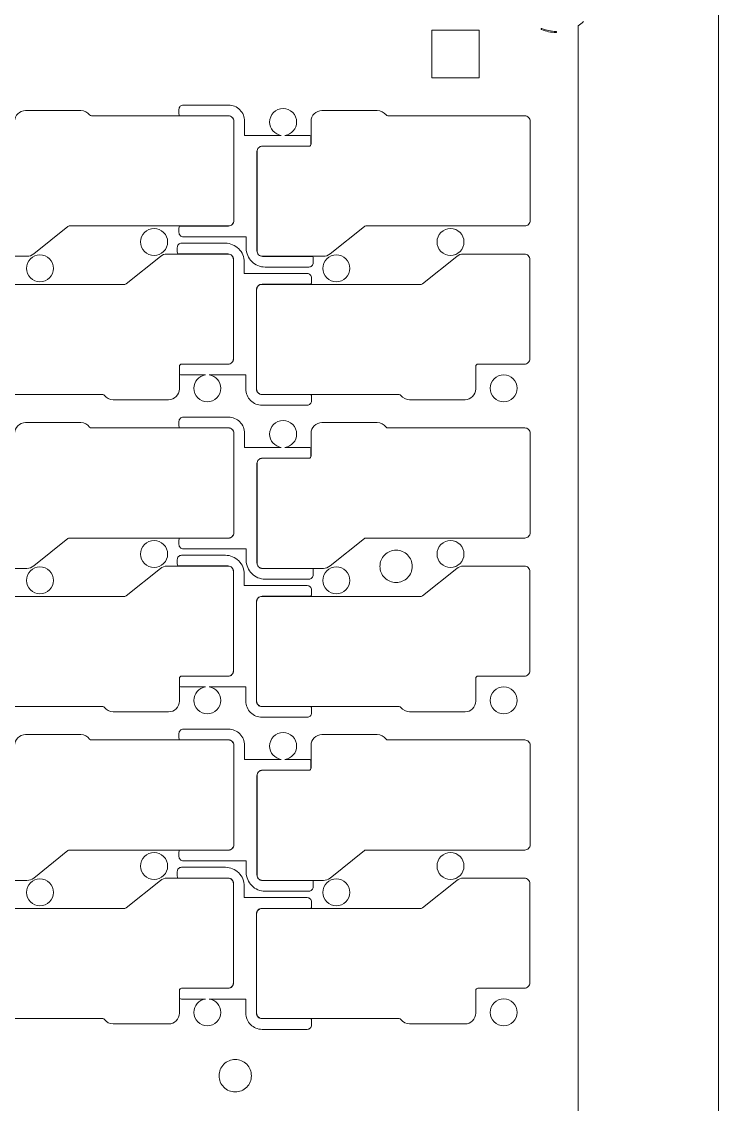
# Model space of a CAD drawing. Extents: x 2541 to 3941, y 2348 to 3338.
# Drawn here: x 3273 to 3338.8, y 2806.1 to 2906.4 of the extents above; entities that cross this region are included whole.
import ezdxf

# ---------------------------------------------------------------- set-up
doc = ezdxf.new("R2010")
doc.units = 0
doc.layers.get('0').update_dxf_attribs({"lineweight": 0})

msp = doc.modelspace()

# ---------------------------------------------------------------- linework, layer by layer
at = {"linetype": 'Continuous'}
for points in [[(3337.60194, 3107.51142), (3337.60194, 2909.21142), (3338.60194, 2909.21142, -1), (3338.60194, 2908.81142), (3337.60194, 2908.81142), (3337.60194, 2708.51142), (3335.65194, 2708.51142), (3335.65194, 2699.51142), (3337.60194, 2699.51142), (3337.60194, 2684.21142), (3338.60194, 2684.21142, -1), (3338.60194, 2683.81142), (3337.60194, 2683.81142), (3337.60194, 2667.51142), (3324.60194, 2667.51142)], [(3070.60194, 2719.01142), (3070.60194, 2700.51142), (3191.67105, 2700.51142, -0.200348), (3194.10194, 2704.44345), (3194.10194, 2713.91142), (3201.10194, 2713.91142), (3201.10194, 2704.43504, -0.199723), (3203.5211, 2700.51142), (3324.60194, 2700.51142), (3324.60194, 2754.01142), (3324.60194, 2756.01809, 0.044688), (3325.10194, 2756.42105), (3325.10194, 2761.60178, 0.044688), (3324.60194, 2762.00474), (3324.60194, 2906.01809, 0.044688), (3325.10194, 2906.42105)], [(3287.60552, 2886.89142), (3287.60552, 2887.29142, -0.124386), (3287.65352, 2887.48142), (3292.19041, 2887.48142, 0.414365), (3292.70028, 2887.99155), (3292.70028, 2897.19142, 0.414366), (3292.19041, 2897.70155), (3287.65352, 2897.70155, -0.124392), (3287.60552, 2897.89155), (3287.60552, 2898.29155, -0.414218), (3288.00552, 2898.69155), (3292.19041, 2898.69155, -0.414364), (3293.69028, 2897.19091), (3293.69028, 2895.88155), (3297.09174, 2895.88155)], [(3297.09174, 2895.88155, -0.375312), (3296.00909, 2897.12073, -0.414215), (3297.25959, 2898.37123, -0.414215), (3298.51009, 2897.12073, -0.375311), (3297.42743, 2895.88155)], [(3297.42743, 2895.88155), (3299.64739, 2895.88155, -0.124388), (3299.83739, 2895.83354), (3299.83739, 2895.08155, -0.414224), (3299.64739, 2894.89155), (3295.34042, 2894.89155, 0.414218), (3294.83029, 2894.38142), (3294.83029, 2885.18154, 0.414217), (3295.34042, 2884.67142), (3299.99939, 2884.67142, -0.124388), (3300.04739, 2884.48142), (3300.04739, 2884.08142, -0.414218), (3299.64739, 2883.68142), (3295.59029, 2883.68142, -0.414215), (3293.84029, 2885.43142), (3293.84029, 2886.49142), (3288.00552, 2886.49142, -0.414218), (3287.60552, 2886.89142)], [(3287.44648, 2885.09142), (3287.44648, 2885.49142, -0.414218), (3287.84648, 2885.89142), (3291.90358, 2885.89142, -0.414215), (3293.65358, 2884.14142), (3293.65358, 2883.08142), (3299.48836, 2883.08142, -0.414218), (3299.88836, 2882.68142), (3299.88836, 2882.28142, -0.124388), (3299.84035, 2882.09142), (3295.30346, 2882.09142, 0.414365), (3294.79359, 2881.58129), (3294.79359, 2872.38142, 0.414366), (3295.30346, 2871.87128), (3299.84035, 2871.87128, -0.124388), (3299.88836, 2871.68128), (3299.88836, 2871.28128, -0.414218), (3299.48836, 2870.88128), (3295.30346, 2870.88128, -0.414364), (3293.80359, 2872.38192), (3293.80359, 2873.69129), (3290.40213, 2873.69129)], [(3290.06644, 2873.69129), (3287.84648, 2873.69129, -0.124386), (3287.65648, 2873.73929), (3287.65648, 2874.49129, -0.414224), (3287.84648, 2874.68129), (3292.15346, 2874.68129, 0.414218), (3292.66358, 2875.19141), (3292.66358, 2884.39129, 0.414217), (3292.15346, 2884.90142), (3287.49448, 2884.90142, -0.124392), (3287.44648, 2885.09142)], [(3290.40213, 2873.69129, -0.375312), (3291.48479, 2872.4521, -0.414215), (3290.23429, 2871.2016, -0.414215), (3288.98379, 2872.4521, -0.375311), (3290.06644, 2873.69129)], [(3287.60552, 2857.98142), (3287.60552, 2858.38142, -0.124386), (3287.65352, 2858.57142), (3292.19041, 2858.57142, 0.414365), (3292.70028, 2859.08155), (3292.70028, 2868.28142, 0.414366), (3292.19041, 2868.79155), (3287.65352, 2868.79155, -0.124392), (3287.60552, 2868.98155), (3287.60552, 2869.38155, -0.414218), (3288.00552, 2869.78155), (3292.19041, 2869.78155, -0.414364), (3293.69028, 2868.28091), (3293.69028, 2866.97155), (3297.09174, 2866.97155)], [(3297.09174, 2866.97155, -0.375312), (3296.00909, 2868.21073, -0.414215), (3297.25959, 2869.46123, -0.414215), (3298.51009, 2868.21073, -0.375311), (3297.42743, 2866.97155)], [(3297.42743, 2866.97155), (3299.64739, 2866.97155, -0.124388), (3299.83739, 2866.92354), (3299.83739, 2866.17155, -0.414224), (3299.64739, 2865.98155), (3295.34042, 2865.98155, 0.414218), (3294.83029, 2865.47142), (3294.83029, 2856.27154, 0.414217), (3295.34042, 2855.76142), (3299.99939, 2855.76142, -0.124388), (3300.04739, 2855.57142), (3300.04739, 2855.17142, -0.414218), (3299.64739, 2854.77142), (3295.59029, 2854.77142, -0.414215), (3293.84029, 2856.52142), (3293.84029, 2857.58142), (3288.00552, 2857.58142, -0.414218), (3287.60552, 2857.98142)], [(3287.44648, 2856.18142), (3287.44648, 2856.58142, -0.414218), (3287.84648, 2856.98142), (3291.90358, 2856.98142, -0.414215), (3293.65358, 2855.23142), (3293.65358, 2854.17142), (3299.48836, 2854.17142, -0.414218), (3299.88836, 2853.77142), (3299.88836, 2853.37142, -0.124388), (3299.84035, 2853.18142), (3295.30346, 2853.18142, 0.414365), (3294.79359, 2852.67129), (3294.79359, 2843.47142, 0.414366), (3295.30346, 2842.96128), (3299.84035, 2842.96128, -0.124388), (3299.88836, 2842.77128), (3299.88836, 2842.37128, -0.414218), (3299.48836, 2841.97128), (3295.30346, 2841.97128, -0.414364), (3293.80359, 2843.47192), (3293.80359, 2844.78129), (3290.40213, 2844.78129)], [(3290.06644, 2844.78129), (3287.84648, 2844.78129, -0.124386), (3287.65648, 2844.82929), (3287.65648, 2845.58129, -0.414224), (3287.84648, 2845.77129), (3292.15346, 2845.77129, 0.414218), (3292.66358, 2846.28141), (3292.66358, 2855.48129, 0.414217), (3292.15346, 2855.99142), (3287.49448, 2855.99142, -0.124392), (3287.44648, 2856.18142)], [(3290.40213, 2844.78129, -0.375312), (3291.48479, 2843.5421, -0.414215), (3290.23429, 2842.2916, -0.414215), (3288.98379, 2843.5421, -0.375311), (3290.06644, 2844.78129)], [(3287.60552, 2829.07142), (3287.60552, 2829.47142, -0.124386), (3287.65352, 2829.66142), (3292.19041, 2829.66142, 0.414365), (3292.70028, 2830.17155), (3292.70028, 2839.37142, 0.414366), (3292.19041, 2839.88155), (3287.65352, 2839.88155, -0.124392), (3287.60552, 2840.07155), (3287.60552, 2840.47155, -0.414218), (3288.00552, 2840.87155), (3292.19041, 2840.87155, -0.414364), (3293.69028, 2839.37091), (3293.69028, 2838.06155), (3297.09174, 2838.06155)], [(3297.09174, 2838.06155, -0.375312), (3296.00909, 2839.30073, -0.414215), (3297.25959, 2840.55123, -0.414215), (3298.51009, 2839.30073, -0.375311), (3297.42743, 2838.06155)], [(3297.42743, 2838.06155), (3299.64739, 2838.06155, -0.124388), (3299.83739, 2838.01354), (3299.83739, 2837.26155, -0.414224), (3299.64739, 2837.07155), (3295.34042, 2837.07155, 0.414218), (3294.83029, 2836.56142), (3294.83029, 2827.36154, 0.414217), (3295.34042, 2826.85142), (3299.99939, 2826.85142, -0.124388), (3300.04739, 2826.66142), (3300.04739, 2826.26142, -0.414218), (3299.64739, 2825.86142), (3295.59029, 2825.86142, -0.414215), (3293.84029, 2827.61142), (3293.84029, 2828.67142), (3288.00552, 2828.67142, -0.414218), (3287.60552, 2829.07142)], [(3287.44648, 2827.27142), (3287.44648, 2827.67142, -0.414218), (3287.84648, 2828.07142), (3291.90358, 2828.07142, -0.414215), (3293.65358, 2826.32142), (3293.65358, 2825.26142), (3299.48836, 2825.26142, -0.414218), (3299.88836, 2824.86142), (3299.88836, 2824.46142, -0.124388), (3299.84035, 2824.27142), (3295.30346, 2824.27142, 0.414365), (3294.79359, 2823.76129), (3294.79359, 2814.56142, 0.414366), (3295.30346, 2814.05128), (3299.84035, 2814.05128, -0.124388), (3299.88836, 2813.86128), (3299.88836, 2813.46128, -0.414218), (3299.48836, 2813.06128), (3295.30346, 2813.06128, -0.414364), (3293.80359, 2814.56192), (3293.80359, 2815.87129), (3290.40213, 2815.87129)], [(3290.06644, 2815.87129), (3287.84648, 2815.87129, -0.124386), (3287.65648, 2815.91929), (3287.65648, 2816.67129, -0.414224), (3287.84648, 2816.86129), (3292.15346, 2816.86129, 0.414218), (3292.66358, 2817.37141), (3292.66358, 2826.57129, 0.414217), (3292.15346, 2827.08142), (3287.49448, 2827.08142, -0.124392), (3287.44648, 2827.27142)], [(3290.40213, 2815.87129, -0.375312), (3291.48479, 2814.6321, -0.414215), (3290.23429, 2813.3816, -0.414215), (3288.98379, 2814.6321, -0.375311), (3290.06644, 2815.87129)]]:
    msp.add_lwpolyline(points, format="xyb", dxfattribs=at)
msp.add_lwpolyline([(3311.04192, 2901.22163), (3311.04192, 2905.62163), (3315.44192, 2905.62163), (3315.44192, 2901.22163)], close=True, dxfattribs=at)
for points in [[(3321.21079, 2905.69107, -1), (3321.24944, 2905.7833, 0.095675), (3322.54865, 2905.51182, -1), (3322.54712, 2905.41183, -0.095675)], [(3267.37029, 2885.18154), (3267.37029, 2894.38142, -0.414219), (3267.87042, 2894.88155), (3272.17739, 2894.88155, 0.414223), (3272.37739, 2895.08155), (3272.37739, 2897.18634, -0.414215), (3273.37739, 2898.18634), (3278.51429, 2898.18634, -0.24029), (3279.32392, 2897.77374, 0.240069), (3279.48536, 2897.69155), (3292.19041, 2897.69155, -0.414366), (3292.69028, 2897.19142), (3292.69028, 2887.99154, -0.414365), (3292.19041, 2887.49142), (3277.44088, 2887.49142, 0.170771), (3277.31567, 2887.44738), (3274.14472, 2884.90163, -0.170765), (3273.51862, 2884.68142), (3267.87042, 2884.68142, -0.414218)], [(3294.84029, 2885.18154), (3294.84029, 2894.38142, -0.414219), (3295.34042, 2894.88155), (3299.64739, 2894.88155, 0.414223), (3299.84739, 2895.08155), (3299.84739, 2897.18634, -0.414215), (3300.84739, 2898.18634), (3305.98429, 2898.18634, -0.24029), (3306.79392, 2897.77374, 0.240069), (3306.95536, 2897.69155), (3319.66041, 2897.69155, -0.414366), (3320.16028, 2897.19142), (3320.16028, 2887.99154, -0.414365), (3319.66041, 2887.49142), (3304.91088, 2887.49142, 0.170771), (3304.78567, 2887.44738), (3301.61472, 2884.90163, -0.170765), (3300.98862, 2884.68142), (3295.34042, 2884.68142, -0.414218)], [(3284.0517, 2886.00753, -0.414215), (3285.3022, 2887.25803, -0.414215), (3286.5527, 2886.00753, -0.414215), (3285.3022, 2884.75703, -0.414215)], [(3311.5217, 2886.00753, -0.414215), (3312.7722, 2887.25803, -0.414215), (3314.0227, 2886.00753, -0.414215), (3312.7722, 2884.75703, -0.414215)], [(3267.33359, 2872.38141), (3267.33359, 2881.58129, -0.414365), (3267.83346, 2882.08142), (3282.58299, 2882.08142, 0.170771), (3282.7082, 2882.12545), (3285.87915, 2884.6712, -0.170765), (3286.50525, 2884.89142), (3292.15346, 2884.89142, -0.414218), (3292.65358, 2884.39129), (3292.65358, 2875.19141, -0.414219), (3292.15346, 2874.69129), (3287.84648, 2874.69129, 0.414223), (3287.64648, 2874.49129), (3287.64648, 2872.38649, -0.414215), (3286.64648, 2871.38649), (3281.50959, 2871.38649, -0.24029), (3280.69995, 2871.79909, 0.240069), (3280.53851, 2871.88128), (3267.83346, 2871.88128, -0.414366)], [(3294.80359, 2872.38141), (3294.80359, 2881.58129, -0.414365), (3295.30346, 2882.08142), (3310.05299, 2882.08142, 0.170771), (3310.1782, 2882.12545), (3313.34915, 2884.6712, -0.170765), (3313.97525, 2884.89142), (3319.62346, 2884.89142, -0.414218), (3320.12358, 2884.39129), (3320.12358, 2875.19141, -0.414219), (3319.62346, 2874.69129), (3315.31648, 2874.69129, 0.414223), (3315.11648, 2874.49129), (3315.11648, 2872.38649, -0.414215), (3314.11648, 2871.38649), (3308.97959, 2871.38649, -0.24029), (3308.16995, 2871.79909, 0.240069), (3308.00851, 2871.88128), (3295.30346, 2871.88128, -0.414366)], [(3273.47117, 2883.5653, -0.414215), (3274.72167, 2884.8158, -0.414215), (3275.97217, 2883.5653, -0.414215), (3274.72167, 2882.3148, -0.414215)], [(3300.94117, 2883.5653, -0.414215), (3302.19167, 2884.8158, -0.414215), (3303.44217, 2883.5653, -0.414215), (3302.19167, 2882.3148, -0.414215)], [(3316.45379, 2872.4521, -0.414215), (3317.70429, 2873.7026, -0.414215), (3318.95479, 2872.4521, -0.414215), (3317.70429, 2871.2016, -0.414215)], [(3267.37029, 2856.27154), (3267.37029, 2865.47142, -0.414219), (3267.87042, 2865.97155), (3272.17739, 2865.97155, 0.414223), (3272.37739, 2866.17155), (3272.37739, 2868.27634, -0.414215), (3273.37739, 2869.27634), (3278.51429, 2869.27634, -0.24029), (3279.32392, 2868.86374, 0.240069), (3279.48536, 2868.78155), (3292.19041, 2868.78155, -0.414366), (3292.69028, 2868.28142), (3292.69028, 2859.08154, -0.414365), (3292.19041, 2858.58142), (3277.44088, 2858.58142, 0.170771), (3277.31567, 2858.53738), (3274.14472, 2855.99163, -0.170765), (3273.51862, 2855.77142), (3267.87042, 2855.77142, -0.414218)], [(3294.84029, 2856.27154), (3294.84029, 2865.47142, -0.414219), (3295.34042, 2865.97155), (3299.64739, 2865.97155, 0.414223), (3299.84739, 2866.17155), (3299.84739, 2868.27634, -0.414215), (3300.84739, 2869.27634), (3305.98429, 2869.27634, -0.24029), (3306.79392, 2868.86374, 0.240069), (3306.95536, 2868.78155), (3319.66041, 2868.78155, -0.414366), (3320.16028, 2868.28142), (3320.16028, 2859.08154, -0.414365), (3319.66041, 2858.58142), (3304.91088, 2858.58142, 0.170771), (3304.78567, 2858.53738), (3301.61472, 2855.99163, -0.170765), (3300.98862, 2855.77142), (3295.34042, 2855.77142, -0.414218)], [(3284.0517, 2857.09753, -0.414215), (3285.3022, 2858.34803, -0.414215), (3286.5527, 2857.09753, -0.414215), (3285.3022, 2855.84703, -0.414215)], [(3311.5217, 2857.09753, -0.414215), (3312.7722, 2858.34803, -0.414215), (3314.0227, 2857.09753, -0.414215), (3312.7722, 2855.84703, -0.414215)], [(3306.23117, 2855.95385, -0.414215), (3307.73117, 2857.45385, -0.414215), (3309.23117, 2855.95385, -0.414215), (3307.73117, 2854.45385, -0.414215)], [(3267.33359, 2843.47141), (3267.33359, 2852.67129, -0.414365), (3267.83346, 2853.17142), (3282.58299, 2853.17142, 0.170771), (3282.7082, 2853.21545), (3285.87915, 2855.7612, -0.170765), (3286.50525, 2855.98142), (3292.15346, 2855.98142, -0.414218), (3292.65358, 2855.48129), (3292.65358, 2846.28141, -0.414219), (3292.15346, 2845.78129), (3287.84648, 2845.78129, 0.414223), (3287.64648, 2845.58129), (3287.64648, 2843.47649, -0.414215), (3286.64648, 2842.47649), (3281.50959, 2842.47649, -0.24029), (3280.69995, 2842.88909, 0.240069), (3280.53851, 2842.97128), (3267.83346, 2842.97128, -0.414366)], [(3273.47117, 2854.6553, -0.414215), (3274.72167, 2855.9058, -0.414215), (3275.97217, 2854.6553, -0.414215), (3274.72167, 2853.4048, -0.414215)], [(3294.80359, 2843.47141), (3294.80359, 2852.67129, -0.414365), (3295.30346, 2853.17142), (3310.05299, 2853.17142, 0.170771), (3310.1782, 2853.21545), (3313.34915, 2855.7612, -0.170765), (3313.97525, 2855.98142), (3319.62346, 2855.98142, -0.414218), (3320.12358, 2855.48129), (3320.12358, 2846.28141, -0.414219), (3319.62346, 2845.78129), (3315.31648, 2845.78129, 0.414223), (3315.11648, 2845.58129), (3315.11648, 2843.47649, -0.414215), (3314.11648, 2842.47649), (3308.97959, 2842.47649, -0.24029), (3308.16995, 2842.88909, 0.240069), (3308.00851, 2842.97128), (3295.30346, 2842.97128, -0.414366)], [(3300.94117, 2854.6553, -0.414215), (3302.19167, 2855.9058, -0.414215), (3303.44217, 2854.6553, -0.414215), (3302.19167, 2853.4048, -0.414215)], [(3316.45379, 2843.5421, -0.414215), (3317.70429, 2844.7926, -0.414215), (3318.95479, 2843.5421, -0.414215), (3317.70429, 2842.2916, -0.414215)], [(3267.37029, 2827.36154), (3267.37029, 2836.56142, -0.414219), (3267.87042, 2837.06155), (3272.17739, 2837.06155, 0.414223), (3272.37739, 2837.26155), (3272.37739, 2839.36634, -0.414215), (3273.37739, 2840.36634), (3278.51429, 2840.36634, -0.24029), (3279.32392, 2839.95374, 0.240069), (3279.48536, 2839.87155), (3292.19041, 2839.87155, -0.414366), (3292.69028, 2839.37142), (3292.69028, 2830.17154, -0.414365), (3292.19041, 2829.67142), (3277.44088, 2829.67142, 0.170771), (3277.31567, 2829.62738), (3274.14472, 2827.08163, -0.170765), (3273.51862, 2826.86142), (3267.87042, 2826.86142, -0.414218)], [(3294.84029, 2827.36154), (3294.84029, 2836.56142, -0.414219), (3295.34042, 2837.06155), (3299.64739, 2837.06155, 0.414223), (3299.84739, 2837.26155), (3299.84739, 2839.36634, -0.414215), (3300.84739, 2840.36634), (3305.98429, 2840.36634, -0.24029), (3306.79392, 2839.95374, 0.240069), (3306.95536, 2839.87155), (3319.66041, 2839.87155, -0.414366), (3320.16028, 2839.37142), (3320.16028, 2830.17154, -0.414365), (3319.66041, 2829.67142), (3304.91088, 2829.67142, 0.170771), (3304.78567, 2829.62738), (3301.61472, 2827.08163, -0.170765), (3300.98862, 2826.86142), (3295.34042, 2826.86142, -0.414218)], [(3284.0517, 2828.18753, -0.414215), (3285.3022, 2829.43803, -0.414215), (3286.5527, 2828.18753, -0.414215), (3285.3022, 2826.93703, -0.414215)], [(3311.5217, 2828.18753, -0.414215), (3312.7722, 2829.43803, -0.414215), (3314.0227, 2828.18753, -0.414215), (3312.7722, 2826.93703, -0.414215)], [(3267.33359, 2814.56141), (3267.33359, 2823.76129, -0.414365), (3267.83346, 2824.26142), (3282.58299, 2824.26142, 0.170771), (3282.7082, 2824.30545), (3285.87915, 2826.8512, -0.170765), (3286.50525, 2827.07142), (3292.15346, 2827.07142, -0.414218), (3292.65358, 2826.57129), (3292.65358, 2817.37141, -0.414219), (3292.15346, 2816.87129), (3287.84648, 2816.87129, 0.414223), (3287.64648, 2816.67129), (3287.64648, 2814.56649, -0.414215), (3286.64648, 2813.56649), (3281.50959, 2813.56649, -0.24029), (3280.69995, 2813.97909, 0.240069), (3280.53851, 2814.06128), (3267.83346, 2814.06128, -0.414366)], [(3273.47117, 2825.7453, -0.414215), (3274.72167, 2826.9958, -0.414215), (3275.97217, 2825.7453, -0.414215), (3274.72167, 2824.4948, -0.414215)], [(3294.80359, 2814.56141), (3294.80359, 2823.76129, -0.414365), (3295.30346, 2824.26142), (3310.05299, 2824.26142, 0.170771), (3310.1782, 2824.30545), (3313.34915, 2826.8512, -0.170765), (3313.97525, 2827.07142), (3319.62346, 2827.07142, -0.414218), (3320.12358, 2826.57129), (3320.12358, 2817.37141, -0.414219), (3319.62346, 2816.87129), (3315.31648, 2816.87129, 0.414223), (3315.11648, 2816.67129), (3315.11648, 2814.56649, -0.414215), (3314.11648, 2813.56649), (3308.97959, 2813.56649, -0.24029), (3308.16995, 2813.97909, 0.240069), (3308.00851, 2814.06128), (3295.30346, 2814.06128, -0.414366)], [(3300.94117, 2825.7453, -0.414215), (3302.19167, 2826.9958, -0.414215), (3303.44217, 2825.7453, -0.414215), (3302.19167, 2824.4948, -0.414215)], [(3316.45379, 2814.6321, -0.414215), (3317.70429, 2815.8826, -0.414215), (3318.95479, 2814.6321, -0.414215), (3317.70429, 2813.3816, -0.414215)], [(3291.31946, 2808.7627, -0.414215), (3292.81946, 2810.2627, -0.414215), (3294.31946, 2808.7627, -0.414215), (3292.81946, 2807.2627, -0.414215)]]:
    msp.add_lwpolyline(points, format="xyb", close=True, dxfattribs=at)

doc.saveas('drawing.dxf')
